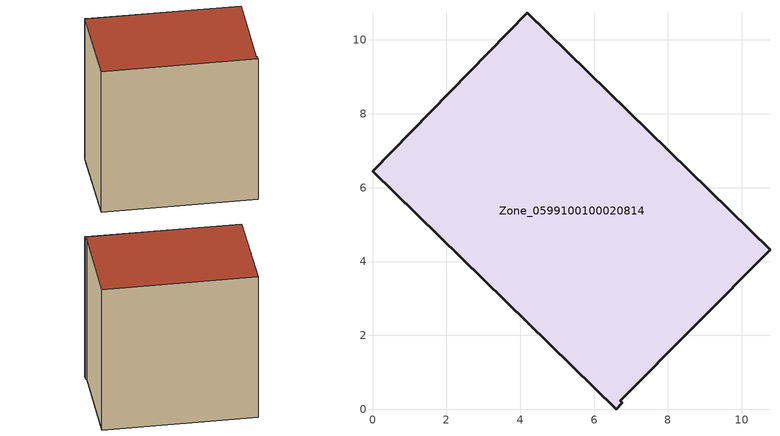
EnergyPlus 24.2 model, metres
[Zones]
Zone_0599100100020814
 floor ground (C_G): 10.76,4.32 6.71,0.22 6.77,0.17 6.6,0 0,6.45 4.19,10.74 z3.54
 wall outside (C_F): 10.76,4.32 4.19,10.74 0,6.45 6.6,0 6.77,0.17 6.71,0.22 10.76,4.32 z3.54:13.05
 roof outside (C_R): 6.71,0.22 10.76,4.32 4.19,10.74 0,6.45 6.6,0 6.77,0.17 z13.05
[BUILDING]
Pand.0599100100020814: North Axis=0; Terrain=City; Loads Convergence Tolerance Value=0.04; Temperature Convergence Tolerance Value=0.4; Solar Distribution=FullExterior; Maximum Number of Warmup Days=25; Minimum Number of Warmup Days=1
[Site:Location]
Rotterdam.The.Hague.AP_ZH_NLD Design_Conditions: Latitude=51.96; Longitude=4.45; Time Zone=1; Elevation=-4.5
[SITE:GROUNDTEMPERATURE:BUILDINGSURFACE]
18, 18, 18, 18, 18, 18, 18, 18, 18, 18, 18, 18
[MATERIAL] Thermal Absorptance=0.9; Solar Absorptance=0.7; Visible Absorptance=0.7
Name | Roughness | Thickness | Conductivity | Density | Specific Heat
G.TI.2015-2018 | MediumSmooth | 0.15 | 0.0428571 | 540 | 1210
F.TI.2015-2018 | Rough | 0.3 | 0.0666667 | 1920 | 840
R.TI.2015-2018 | MediumRough | 0.2 | 0.0333333 | 1500 | 1000
[CONSTRUCTION]
C_G: G.TI.2015-2018
C_F: F.TI.2015-2018
C_R: R.TI.2015-2018
[ZONE]
Zone_0599100100020814: Type=1; Multiplier=1; Ceiling Height=Autocalculate; Volume=Autocalculate; Floor Area=autocalculate; Part of Total Floor Area=Yes
[ZONEINFILTRATION:DESIGNFLOWRATE]
Infil_Zone_0599100100020814: Zone or ZoneList or Space or SpaceList=Zone_0599100100020814; Schedule=AlwaysOn; Design Flow Rate Calculation Method=Flow/Area; Flow Rate per Floor Area=0.0015; Constant Term Coefficient=1; Temperature Term Coefficient=0; Velocity Term Coefficient=0; Velocity Squared Term Coefficient=0
[HVACTEMPLATE:ZONE:IDEALLOADSAIRSYSTEM]
Zone_0599100100020814: Maximum Heating Supply Air Temperature=50; Minimum Cooling Supply Air Temperature=13; Maximum Heating Supply Air Humidity Ratio=0.0156; Minimum Cooling Supply Air Humidity Ratio=0.0077; Heating Limit=NoLimit; Cooling Limit=NoLimit; Dehumidification Control Type=ConstantSensibleHeatRatio; Cooling Sensible Heat Ratio=0.7; Dehumidification Setpoint=60; Humidification Control Type=None; Humidification Setpoint=30; Outdoor Air Method=None; Outdoor Air Flow Rate per Person=0.00944; Outdoor Air Flow Rate per Zone Floor Area=0; Outdoor Air Flow Rate per Zone=0; Demand Controlled Ventilation Type=None; Outdoor Air Economizer Type=NoEconomizer; Heat Recovery Type=None; Sensible Heat Recovery Effectiveness=0.7; Latent Heat Recovery Effectiveness=0.65
[ZONECONTROL:THERMOSTAT]
ThermostatControl_Zone_0599100100020814: Zone or ZoneList=Zone_0599100100020814; Control Type Schedule=DualSetpointControlType; Control 1=Thermostat_Zone_0599100100020814; Temperature Difference Between Cutout And Setpoint=0
[THERMOSTATSETPOINT:DUALSETPOINT]
Thermostat_Zone_0599100100020814: Heating Setpoint Temperature Schedule=HeatingSetpoint_Zone_0599100100020814; Cooling Setpoint Temperature Schedule=CoolingSetpoint_Zone_0599100100020814
[SCHEDULE:COMPACT]
HeatingSetpoint_Zone_0599100100020814: Through: 12/31, For: AllDays, Until: 24:00, 21
CoolingSetpoint_Zone_0599100100020814: Through: 12/31, For: AllDays, Until: 24:00, 24
DualSetpointControlType: Through: 12/31, For: AllDays, Until: 24:00, 4
AlwaysOn: Through: 12/31, For: AllDays, Until: 24:00, 1
